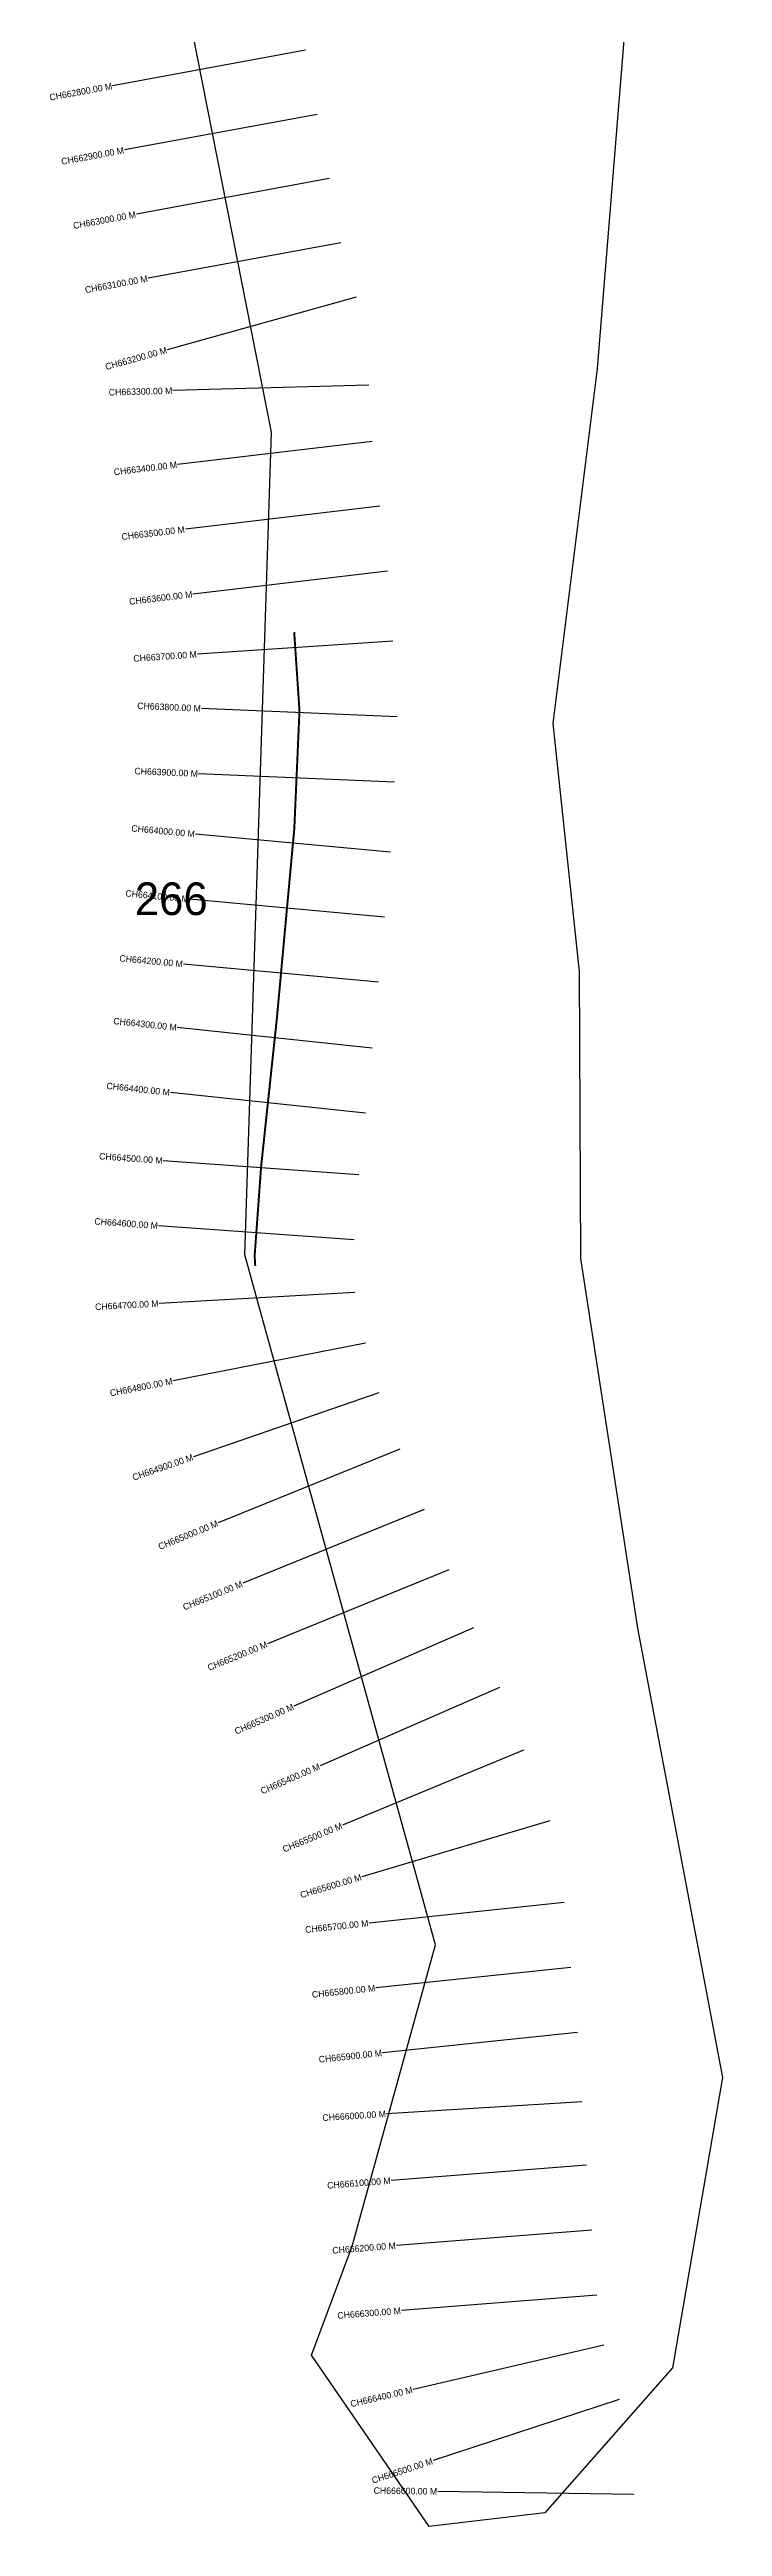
# Model space of a CAD drawing. Header units: metres. Extents: x 333682 to 336087, y 1779321 to 1787564.
# Drawn here: x 334746 to 335776, y 1779321 to 1783118 of the extents above; entities that cross this region are included whole.
import ezdxf
from ezdxf.enums import TextEntityAlignment as Align

# ---------------------------------------------------------------- set-up
doc = ezdxf.new("R2010")
doc.units = ezdxf.units.M
for name, color, linetype in [('ARTIFICIALLY PROTECTED', 4, 'Continuous'), ('CS', 134, 'Continuous'), ('CSMark', 6, 'Continuous')]:
    doc.layers.add(name, color=color, linetype=linetype)

msp = doc.modelspace()

# ---------------------------------------------------------------- linework, layer by layer
at = {"color": 6}
msp.add_lwpolyline([(335628.8, 1783176), (335584.6, 1782628.5), (335516.8, 1782084.4), (335557, 1781704.4), (335559.1, 1781264.8), (335646.1, 1780698.1), (335776.1, 1780009.4), (335700, 1779564.2), (335504.1, 1779342.4), (335327.2, 1779321.3), (335147.3, 1779583.9), (335209.5, 1779751.1), (335336.9, 1780212.5), (335045.4, 1781270.1), (335086, 1782531), (334897.1, 1783489.6)], dxfattribs=at)
at = {"layer": 'ARTIFICIALLY PROTECTED', "const_width": 3, "flags": 128}
msp.add_lwpolyline([(335120.7, 1782224.6), (335128.8, 1782104.3), (335120.9, 1781923.7), (335104.1, 1781740.9), (335094.2, 1781632.8), (335070.1, 1781405.7), (335060.2, 1781269.1), (335061.1, 1781253)], dxfattribs=at)
at = {"layer": 'CS'}
for p, q in [((335137.9, 1783116.4), (334842.8, 1783061.9)), ((335156, 1783018), (334861, 1782963.6)), ((335174.2, 1782919.7), (334879.2, 1782865.2)), ((335192.3, 1782821.4), (334897.3, 1782766.9)), ((335215.5, 1782737.9), (334926.5, 1782657.4)), ((335235, 1782602.9), (334935.2, 1782594.9)), ((335240.3, 1782516.8), (334942.3, 1782481.6)), ((335252, 1782417.5), (334954.1, 1782382.3)), ((335263.7, 1782318.2), (334965.8, 1782282.9)), ((335271.9, 1782211), (334972.6, 1782190.7)), ((335278.5, 1782094.6), (334978.8, 1782107.6)), ((335274.2, 1781994.7), (334974.4, 1782007.7)), ((335268.3, 1781887.6), (334969.5, 1781915.1)), ((335259.1, 1781788), (334960.4, 1781815.5)), ((335249.9, 1781688.4), (334951.2, 1781715.9)), ((335240.1, 1781586.8), (334941.8, 1781618.5)), ((335229.6, 1781487.4), (334931.3, 1781519)), ((335219.5, 1781393), (334920.3, 1781414.5)), ((335212.4, 1781293.2), (334913.1, 1781314.8)), ((335213.6, 1781212.5), (334914.1, 1781195.9)), ((335229.7, 1781134.8), (334935.3, 1781077.1)), ((335250.1, 1781058.5), (334966.5, 1780960.8)), ((335282.2, 1780972.5), (335004.3, 1780859.5)), ((335319.9, 1780879.9), (335042, 1780766.8)), ((335357.6, 1780787.3), (335079.7, 1780674.2)), ((335395.3, 1780698.7), (335120.3, 1780578.7)), ((335435.2, 1780607), (335160.3, 1780487.1)), ((335471.8, 1780510.9), (335194.6, 1780396.3)), ((335511.8, 1780403), (335224.4, 1780317)), ((335533.7, 1780277.4), (335235.3, 1780246.1)), ((335544.1, 1780177.9), (335245.7, 1780146.7)), ((335554.5, 1780078.4), (335256.1, 1780047.2)), ((335561.5, 1779972.3), (335262.1, 1779953.8)), ((335568.3, 1779875), (335269.3, 1779851.6)), ((335576.2, 1779775.4), (335277.1, 1779751.9)), ((335584, 1779675.7), (335284.9, 1779652.2)), ((335594.8, 1779599.3), (335302.6, 1779531.2)), ((335618.2, 1779515.9), (335333.3, 1779422.2)), ((335640.5, 1779370.5), (335340.6, 1779375))]:
    msp.add_line(p, q, dxfattribs=at)

# ---------------------------------------------------------------- texts
at = {"insert": (334876.7, 1781841), "char_height": 50, "attachment_point": 1}
msp.add_mtext_dynamic_manual_height_columns('266', width=84.374, gutter_width=1, heights=[74.2], dxfattribs=at)
at = {"layer": 'CSMark'}
for s, rotation, p in [('CH662800.00 M', 10.4624, (334841.9, 1783061.7)), ('CH662900.00 M', 10.4624, (334860, 1782963.4)), ('CH663000.00 M', 10.4624, (334878.2, 1782865)), ('CH663100.00 M', 10.4624, (334896.3, 1782766.7)), ('CH663200.00 M', 15.5669, (334925.5, 1782657.1)), ('CH663300.00 M', 1.5393, (334934.2, 1782594.8)), ('CH663400.00 M', 6.7425, (334941.3, 1782481.4)), ('CH663500.00 M', 6.7425, (334953.1, 1782382.1)), ('CH663600.00 M', 6.7425, (334964.8, 1782282.8)), ('CH663700.00 M', 3.8611, (334971.6, 1782190.7)), ('CH663800.00 M', 357.5141, (334977.8, 1782107.6)), ('CH663900.00 M', 357.5141, (334973.4, 1782007.7)), ('CH664000.00 M', 354.7442, (334968.5, 1781915.2)), ('CH664100.00 M', 354.7442, (334959.4, 1781815.6)), ('CH664200.00 M', 354.7442, (334950.2, 1781716)), ('CH664300.00 M', 353.9376, (334940.8, 1781618.6)), ('CH664400.00 M', 353.9376, (334930.3, 1781519.1)), ('CH664500.00 M', 355.8853, (334919.3, 1781414.6)), ('CH664600.00 M', 355.8853, (334912.1, 1781314.8)), ('CH664700.00 M', 3.1814, (334913.1, 1781195.8)), ('CH664800.00 M', 11.0915, (334934.3, 1781076.9)), ('CH664900.00 M', 19.0039, (334965.5, 1780960.5)), ('CH665000.00 M', 22.1388, (335003.4, 1780859.1)), ('CH665100.00 M', 22.1388, (335041.1, 1780766.5)), ('CH665200.00 M', 22.1388, (335078.8, 1780673.8)), ('CH665300.00 M', 23.567, (335119.4, 1780578.3)), ('CH665400.00 M', 23.567, (335159.3, 1780486.7)), ('CH665500.00 M', 22.451, (335193.6, 1780395.9)), ('CH665600.00 M', 16.6512, (335223.4, 1780316.8)), ('CH665700.00 M', 5.9724, (335234.3, 1780246)), ('CH665800.00 M', 5.9724, (335244.7, 1780146.6)), ('CH665900.00 M', 5.9724, (335255.1, 1780047.1)), ('CH666000.00 M', 3.5486, (335261.1, 1779953.7)), ('CH666100.00 M', 4.4878, (335268.3, 1779851.5)), ('CH666200.00 M', 4.4878, (335276.1, 1779751.8)), ('CH666300.00 M', 4.4878, (335283.9, 1779652.1)), ('CH666400.00 M', 13.1104, (335301.7, 1779531)), ('CH666500.00 M', 18.2142, (335332.3, 1779421.9)), ('CH666600.00 M', 359.14, (335339.6, 1779375))]:
    msp.add_text(s, height=10, rotation=rotation, dxfattribs=at).set_placement(p, align=Align.MIDDLE_RIGHT)

doc.saveas('drawing.dxf')
